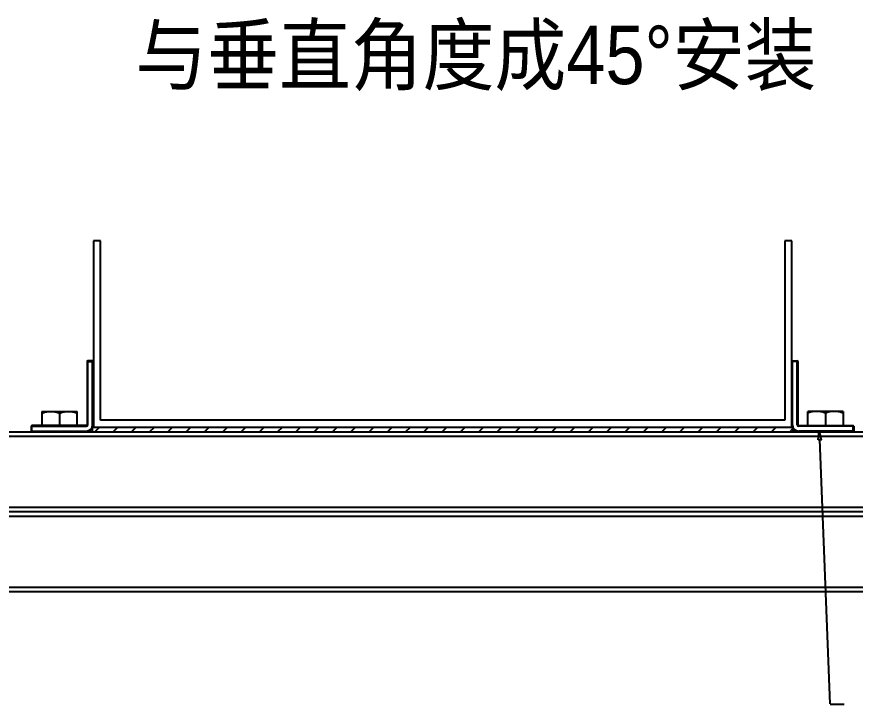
# Model space of a CAD drawing. Extents: x 1680110 to 2699828, y 269661 to 891349.
# Drawn here: x 2394317 to 2396466, y 710201 to 711964 of the extents above; entities that cross this region are included whole.
import ezdxf

# ---------------------------------------------------------------- set-up
doc = ezdxf.new("R2010")
doc.units = 0
doc.header["$LTSCALE"] = 1000
doc.header["$MEASUREMENT"] = 0
doc.layers.add('02___PRT_ALL_AXES', color=7, linetype='Continuous')
doc.layers.add('图框', color=4, linetype='Continuous')
doc.styles.add('_TEL_DIM', font='SIMPLEX', dxfattribs={"width": 0.8, "height": 3.5, "bigfont": 'HZTXT'})

msp = doc.modelspace()

# ---------------------------------------------------------------- hatches: boundary and pattern name
at = {"layer": '图框'}
h = msp.add_hatch(dxfattribs=at)
h.set_pattern_fill('ANSI31', color=0, scale=265.162105, style=0)
h.set_pattern_definition([(45, (778626.673, -3464572.084), (-23.43724034, 23.43724034), [])])
h.paths.add_polyline_path([(2394510.9, 710911.4), (2394513.9, 710911.4), (2396303.8, 710911.4), (2396306.8, 710911.4), (2396306.8, 710899.4), (2394510.9, 710899.4)])

# ---------------------------------------------------------------- linework, layer by layer
at = {"color": 0, "linetype": 'Continuous'}
for p, q in [((2394513.9, 711388.7), (2394513.9, 710911.4)), ((2394531.8, 711388.7), (2394513.9, 711388.7)), ((2394531.8, 710929.3), (2394531.8, 711388.7)), ((2396303.8, 711388.7), (2396285.9, 711388.7)), ((2396285.9, 711388.7), (2396285.9, 710929.3)), ((2396303.8, 710911.4), (2396303.8, 711388.7)), ((2394497.3, 711079.4), (2394497.3, 710917.6)), ((2394497.3, 711079.4), (2394513.2, 711079.4)), ((2394499.1, 710917.6), (2394499.1, 711081.2)), ((2394511.4, 711081.2), (2394499.1, 711081.2)), ((2394511.4, 710917.6), (2394511.4, 711081.2)), ((2396319.7, 711079.4), (2396303.8, 711079.4)), ((2396305.6, 710917.6), (2396305.6, 711081.2)), ((2396305.6, 711081.2), (2396317.9, 711081.2)), ((2396317.9, 710917.6), (2396317.9, 711081.2)), ((2396319.7, 711079.4), (2396319.7, 710917.6)), ((2394354.2, 710913.5), (2394354.2, 710901.3)), ((2394354.2, 710913.5), (2394495, 710913.5)), ((2394356, 710899.4), (2394356, 710915.3)), ((2394495, 710915.3), (2394356, 710915.3)), ((2394495, 710913.5), (2394495, 710915.3)), ((2394499.1, 710917.6), (2394497.3, 710917.6)), ((2394511.4, 710917.6), (2394513.2, 710917.6)), ((2396285.9, 710929.3), (2394531.8, 710929.3)), ((2396305.6, 710917.6), (2396303.8, 710917.6)), ((2396317.9, 710917.6), (2396319.7, 710917.6)), ((2396321.9, 710913.5), (2396321.9, 710915.3)), ((2396321.9, 710915.3), (2396461, 710915.3)), ((2396462.8, 710913.5), (2396321.9, 710913.5)), ((2396461, 710899.4), (2396461, 710915.3)), ((2396462.8, 710913.5), (2396462.8, 710901.3)), ((2393396.3, 710899.4), (2397443, 710899.4)), ((2394354.2, 710901.3), (2394495, 710901.3)), ((2394495, 710901.3), (2394495, 710899.4)), ((2394510.9, 710899.4), (2394510.9, 710911.4)), ((2394510.9, 710911.4), (2394513.9, 710911.4)), ((2394510.9, 710899.4), (2396306.8, 710899.4)), ((2394513.9, 710911.4), (2396303.8, 710911.4)), ((2396303.8, 710911.4), (2396306.8, 710911.4)), ((2396306.8, 710911.4), (2396306.8, 710899.4)), ((2396321.9, 710901.3), (2396321.9, 710899.4)), ((2396462.8, 710901.3), (2396321.9, 710901.3)), ((2393396.3, 710888.1), (2397443, 710888.1)), ((2393396.3, 710705.9), (2397443, 710705.9)), ((2397443, 710694.5), (2393396.3, 710694.5)), ((2397443, 710694.5), (2393396.3, 710694.5)), ((2393396.3, 710683.2), (2397443, 710683.2)), ((2393396.3, 710501), (2397443, 710501)), ((2393396.3, 710489.6), (2397443, 710489.6))]:
    msp.add_line(p, q, dxfattribs=at)
at = {"color": 4}
msp.add_lwpolyline([(2396371.5, 710878.4), (2396374.4, 710901.1), (2396379, 710878.7)], close=True, dxfattribs=at)
at = {"color": 4, "extrusion": (0.999235, 0.039096, 0), "elevation": 2422335.4}
msp.add_lwpolyline([(616647.2, 0), (615968.8, 0)], dxfattribs=at)
at = {"color": 4, "extrusion": (0, 1, 0), "elevation": 710200.7}
msp.add_lwpolyline([(-2396401.8, 0), (-2396438.3, 0)], dxfattribs=at)
at = {"color": 0, "linetype": 'Continuous'}
for centre, radius, start, end in [((2394499.1, 711079.4), 1.82, 90, 180), ((2394511.4, 711079.4), 1.82, 0, 90), ((2396305.6, 711079.4), 1.82, 90, 180), ((2396317.9, 711079.4), 1.82, 0, 90), ((2394356, 710913.5), 1.82, 90, 180), ((2394495, 710917.6), 16.4, 270, 0), ((2394495, 710917.6), 4.09, 270, 0), ((2394495, 710917.6), 2.27, 270, 0), ((2396321.9, 710917.6), 16.4, 180, 270), ((2396321.9, 710917.6), 4.09, 180, 270), ((2396321.9, 710917.6), 2.27, 180, 270), ((2396461, 710913.5), 1.82, 0, 90), ((2394356, 710901.3), 1.82, 180, 270), ((2394495, 710917.6), 18.2, 270, 337.5), ((2396321.9, 710917.6), 18.2, 202.5, 270), ((2396461, 710901.3), 1.82, 270, 0)]:
    msp.add_arc(centre, radius, start, end, dxfattribs=at)
at = {"layer": '02___PRT_ALL_AXES', "color": 0, "linetype": 'Continuous'}
for p, q in [((2394381.5, 710951.7), (2394381.5, 710915.3)), ((2394381.5, 710951.7), (2394472.3, 710951.7)), ((2394426.9, 710947.6), (2394426.9, 710915.3)), ((2394472.3, 710915.3), (2394472.3, 710951.7)), ((2396344.7, 710915.3), (2396344.7, 710951.7)), ((2396435.5, 710951.7), (2396344.7, 710951.7)), ((2396390.1, 710947.6), (2396390.1, 710915.3)), ((2396435.5, 710951.7), (2396435.5, 710915.3))]:
    msp.add_line(p, q, dxfattribs=at)
for points, start_tangent, end_tangent in [([(2394381.5, 710947.6), (2394386.2, 710949.1), (2394390.8, 710950.2), (2394395.3, 710951), (2394399.7, 710951.5), (2394404.2, 710951.7)], (0.948683, 0.316228), (1, 0)), ([(2394404.2, 710951.7), (2394408.6, 710951.5), (2394413.1, 710951), (2394417.6, 710950.2), (2394422.2, 710949.1), (2394426.9, 710947.6)], (1, -0.000001), (0.948683, -0.316228)), ([(2394426.9, 710947.6), (2394431.6, 710949.1), (2394436.2, 710950.2), (2394440.7, 710951), (2394445.2, 710951.5), (2394449.6, 710951.7)], (0.948683, 0.316228), (1, 0)), ([(2394449.6, 710951.7), (2394454.1, 710951.5), (2394458.5, 710951), (2394463, 710950.2), (2394467.6, 710949.1), (2394472.3, 710947.6)], (1, -0.000001), (0.948683, -0.316228)), ([(2396367.4, 710951.7), (2396362.9, 710951.5), (2396358.5, 710951), (2396354, 710950.2), (2396349.4, 710949.1), (2396344.7, 710947.6)], (-1, -0.000001), (-0.948683, -0.316228)), ([(2396390.1, 710947.6), (2396385.4, 710949.1), (2396380.8, 710950.2), (2396376.3, 710951), (2396371.8, 710951.5), (2396367.4, 710951.7)], (-0.948683, 0.316228), (-1, 0)), ([(2396412.8, 710951.7), (2396408.4, 710951.5), (2396403.9, 710951), (2396399.4, 710950.2), (2396394.8, 710949.1), (2396390.1, 710947.6)], (-1, -0.000001), (-0.948683, -0.316228)), ([(2396435.5, 710947.6), (2396430.8, 710949.1), (2396426.2, 710950.2), (2396421.7, 710951), (2396417.3, 710951.5), (2396412.8, 710951.7)], (-0.948683, 0.316228), (-1, 0))]:
    msp.add_spline(points, degree=3, dxfattribs=dict(at, start_tangent=start_tangent, end_tangent=end_tangent))

# ---------------------------------------------------------------- texts
at = {"color": 4, "insert": (2394620.8, 711940.8), "char_height": 150, "width": 2004.75, "attachment_point": 1, "style": '_TEL_DIM'}
msp.add_mtext('\\fￋￎￌﾣﾤ|b0|i0|c134|p2;\\W0.9000000000;\\T1.0000000000;\\o\\l与垂直角度成45°安装', dxfattribs=at)

doc.saveas('drawing.dxf')
